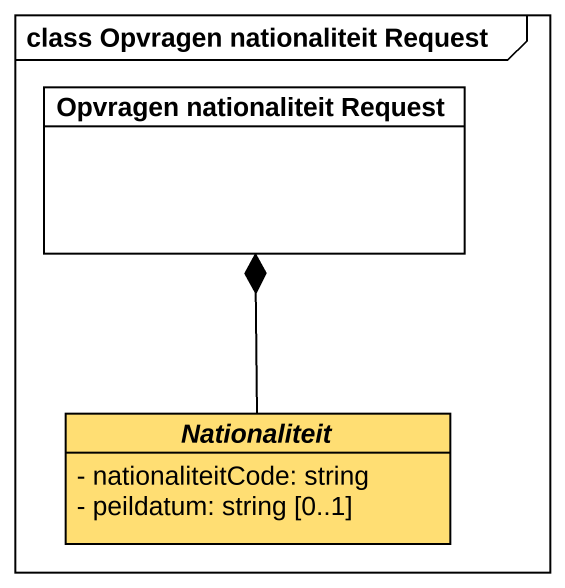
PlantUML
@startuml
mainframe class Opvragen nationaliteit Request
hide circle
hide empty members
skinparam classAttributeIconSize 0
class "Opvragen nationaliteit Request" as Opvragen_nationaliteit
abstract class Nationaliteit #FFDE73 {
  - nationaliteitCode: string
  - peildatum: string [0..1]
}
Nationaliteit -up-* Opvragen_nationaliteit
@enduml
